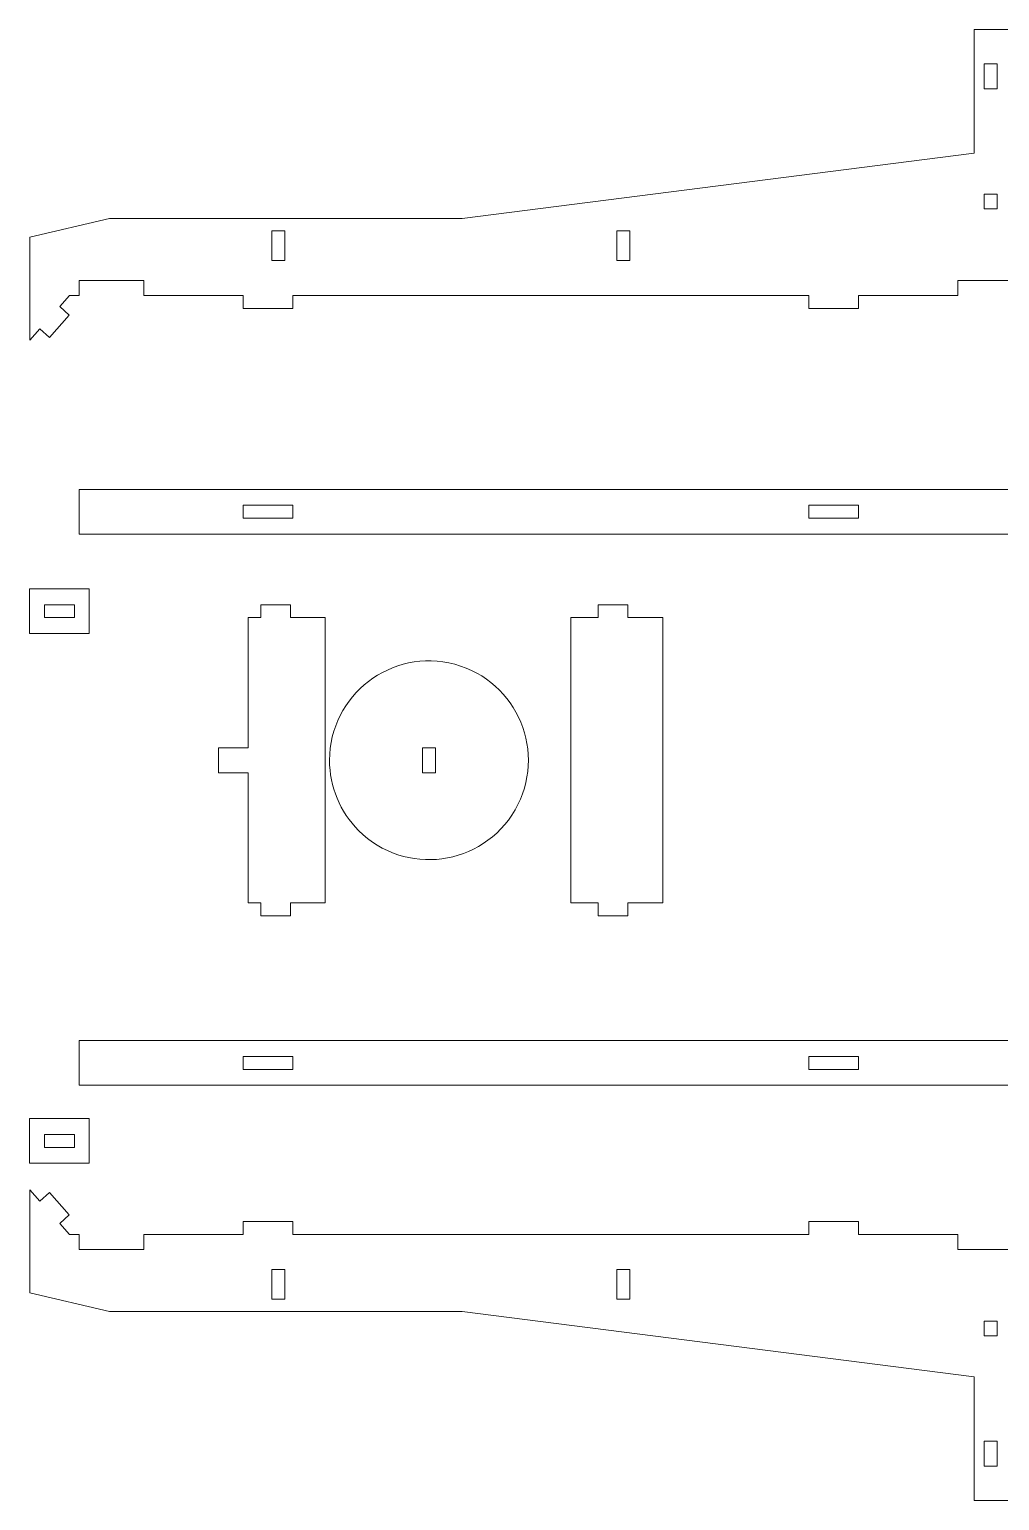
# Model space of a CAD drawing. Header units: centimetres. Extents: x -85 to 118, y -38 to 74.
# Drawn here: x 6.02 to 25.53, y -25.22 to 4.38 of the extents above; entities that cross this region are included whole.
import ezdxf

# ---------------------------------------------------------------- set-up
doc = ezdxf.new("R2010")
doc.units = ezdxf.units.CM
doc.header["$MEASUREMENT"] = 0

msp = doc.modelspace()

# ---------------------------------------------------------------- linework, layer by layer
at = {"lineweight": 9}
for points, knots in [([(43.63703, 1.38209), (43.63703, 1.38209), (43.8703, 1.54307), (43.8703, 1.54307), (43.8703, 1.54307), (43.8703, 1.54307), (44.14706, 1.6042), (44.14706, 1.6042), (44.14706, 1.6042), (44.14706, 1.6042), (44.42643, 1.55644), (44.42643, 1.55644), (44.42643, 1.55644), (44.42643, 1.55644), (44.66717, 1.40684), (44.66717, 1.40684), (44.66717, 1.40684), (44.71724, 1.45083), (44.76108, 1.48779), (44.80149, 1.5446), (44.80149, 1.5446), (44.97437, 1.78768), (44.94788, 2.12953), (44.73966, 2.3431), (44.73966, 2.3431), (44.73966, 2.3431), (44.66717, 2.40679), (44.66717, 2.40679), (44.66717, 2.40679), (44.66717, 2.40679), (27.41317, 2.40679), (27.41317, 2.40679), (27.41317, 2.40679), (27.41317, 2.40679), (27.41317, 2.66677), (27.41317, 2.66677), (27.41317, 2.66677), (27.41317, 2.66677), (26.82096, 4.37893), (26.82096, 4.37893), (26.82096, 4.37893), (26.82096, 4.37893), (25.02106, 4.37893), (25.02106, 4.37893), (25.02106, 4.37893), (25.02106, 4.37893), (25.02106, 1.89084), (25.02106, 1.89084), (25.02106, 1.89084), (25.02106, 1.89084), (14.72391, 0.57689), (14.72391, 0.57689), (14.72391, 0.57689), (14.72391, 0.57689), (7.62433, 0.57689), (7.62433, 0.57689), (7.62433, 0.57689), (7.62433, 0.57689), (6.02442, 0.20044), (6.02442, 0.20044), (6.02442, 0.20044), (6.02442, 0.20044), (6.02442, -1.87297), (6.02442, -1.87297), (6.02442, -1.87297), (6.02442, -1.87297), (6.22648, -1.64565), (6.22648, -1.64565), (6.22648, -1.64565), (6.22648, -1.64565), (6.42079, -1.81837), (6.42079, -1.81837), (6.42079, -1.81837), (6.42079, -1.81837), (6.81939, -1.36995), (6.81939, -1.36995), (6.81939, -1.36995), (6.81939, -1.36995), (6.62507, -1.19723), (6.62507, -1.19723), (6.62507, -1.19723), (6.62507, -1.19723), (6.82437, -0.97302), (6.82437, -0.97302), (6.82437, -0.97302), (6.82437, -0.97302), (7.01869, -0.97302), (7.01869, -0.97302), (7.01869, -0.97302), (7.01869, -0.97302), (7.01869, -0.67303), (7.01869, -0.67303), (7.01869, -0.67303), (7.01869, -0.67303), (8.31861, -0.67303), (8.31861, -0.67303), (8.31861, -0.67303), (8.31861, -0.67303), (8.31861, -0.97302), (8.31861, -0.97302), (8.31861, -0.97302), (8.31861, -0.97302), (10.31849, -0.97302), (10.31849, -0.97302), (10.31849, -0.97302), (10.31849, -0.97302), (10.31849, -1.233), (10.31849, -1.233), (10.31849, -1.233), (10.31849, -1.233), (11.31843, -1.233), (11.31843, -1.233), (11.31843, -1.233), (11.31843, -1.233), (11.31843, -0.97302), (11.31843, -0.97302), (11.31843, -0.97302), (11.31843, -0.97302), (21.6935, -0.97302), (21.6935, -0.97302), (21.6935, -0.97302), (21.6935, -0.97302), (21.6935, -1.233), (21.6935, -1.233), (21.6935, -1.233), (21.6935, -1.233), (22.69345, -1.233), (22.69345, -1.233), (22.69345, -1.233), (22.69345, -1.233), (22.69345, -0.97302), (22.69345, -0.97302), (22.69345, -0.97302), (22.69345, -0.97302), (24.69333, -0.97302), (24.69333, -0.97302), (24.69333, -0.97302), (24.69333, -0.97302), (24.69333, -0.67303), (24.69333, -0.67303), (24.69333, -0.67303), (24.69333, -0.67303), (25.99325, -0.67303), (25.99325, -0.67303), (25.99325, -0.67303), (25.99325, -0.67303), (25.99325, -0.97302), (25.99325, -0.97302), (25.99325, -0.97302), (25.99325, -0.97302), (39.1301, -0.97302), (39.1301, -0.97302), (39.1301, -0.97302), (39.1301, -0.97302), (39.1301, -1.233), (39.1301, -1.233), (39.1301, -1.233), (39.1301, -1.233), (40.14243, -1.233), (40.14243, -1.233), (40.14243, -1.233), (40.14243, -1.233), (40.14243, -0.97302), (40.14243, -0.97302), (40.14243, -0.97302), (40.14243, -0.97302), (43.14225, -0.97302), (43.14225, -0.97302), (43.14225, -0.97302), (43.14225, -0.97302), (43.14225, -0.67303), (43.14225, -0.67303), (43.14225, -0.67303), (43.14225, -0.67303), (44.66717, -0.67303), (44.66717, -0.67303), (44.66717, -0.67303), (44.689, -0.6648), (44.7847, -0.55888), (44.80149, -0.53527), (44.80149, -0.53527), (44.97436, -0.2922), (44.94788, 0.04966), (44.73966, 0.26323), (44.73966, 0.26323), (44.73966, 0.26323), (44.66717, 0.32691), (44.66717, 0.32691), (44.66717, 0.32691), (44.66717, 0.32691), (44.42643, 0.17731), (44.42643, 0.17731), (44.42643, 0.17731), (44.42643, 0.17731), (44.14706, 0.12955), (44.14706, 0.12955), (44.14706, 0.12955), (44.14706, 0.12955), (43.8703, 0.19067), (43.8703, 0.19067), (43.8703, 0.19067), (43.8703, 0.19067), (43.63703, 0.35166), (43.63703, 0.35166), (43.63703, 0.35166), (43.63703, 0.35166), (43.4817, 0.58873), (43.4817, 0.58873), (43.4817, 0.58873), (43.4817, 0.58873), (43.42724, 0.86687), (43.42724, 0.86687), (43.42724, 0.86687), (43.42724, 0.86687), (43.4817, 1.14502), (43.4817, 1.14502), (43.4817, 1.14502), (43.4817, 1.14502), (43.63703, 1.38209), (43.63703, 1.38209)], [0, 0, 0, 0, 0.01785714, 0.01785714, 0.01785714, 0.01785714, 0.03571429, 0.03571429, 0.03571429, 0.03571429, 0.05357143, 0.05357143, 0.05357143, 0.05357143, 0.07142857, 0.07142857, 0.07142857, 0.07142857, 0.08928571, 0.08928571, 0.08928571, 0.08928571, 0.10714286, 0.10714286, 0.10714286, 0.10714286, 0.125, 0.125, 0.125, 0.125, 0.14285714, 0.14285714, 0.14285714, 0.14285714, 0.16071429, 0.16071429, 0.16071429, 0.16071429, 0.17857143, 0.17857143, 0.17857143, 0.17857143, 0.19642857, 0.19642857, 0.19642857, 0.19642857, 0.21428571, 0.21428571, 0.21428571, 0.21428571, 0.23214286, 0.23214286, 0.23214286, 0.23214286, 0.25, 0.25, 0.25, 0.25, 0.26785714, 0.26785714, 0.26785714, 0.26785714, 0.28571429, 0.28571429, 0.28571429, 0.28571429, 0.30357143, 0.30357143, 0.30357143, 0.30357143, 0.32142857, 0.32142857, 0.32142857, 0.32142857, 0.33928571, 0.33928571, 0.33928571, 0.33928571, 0.35714286, 0.35714286, 0.35714286, 0.35714286, 0.375, 0.375, 0.375, 0.375, 0.39285714, 0.39285714, 0.39285714, 0.39285714, 0.41071429, 0.41071429, 0.41071429, 0.41071429, 0.42857143, 0.42857143, 0.42857143, 0.42857143, 0.44642857, 0.44642857, 0.44642857, 0.44642857, 0.46428571, 0.46428571, 0.46428571, 0.46428571, 0.48214286, 0.48214286, 0.48214286, 0.48214286, 0.5, 0.5, 0.5, 0.5, 0.51785714, 0.51785714, 0.51785714, 0.51785714, 0.53571429, 0.53571429, 0.53571429, 0.53571429, 0.55357143, 0.55357143, 0.55357143, 0.55357143, 0.57142857, 0.57142857, 0.57142857, 0.57142857, 0.58928571, 0.58928571, 0.58928571, 0.58928571, 0.60714286, 0.60714286, 0.60714286, 0.60714286, 0.625, 0.625, 0.625, 0.625, 0.64285714, 0.64285714, 0.64285714, 0.64285714, 0.66071429, 0.66071429, 0.66071429, 0.66071429, 0.67857143, 0.67857143, 0.67857143, 0.67857143, 0.69642857, 0.69642857, 0.69642857, 0.69642857, 0.71428571, 0.71428571, 0.71428571, 0.71428571, 0.73214286, 0.73214286, 0.73214286, 0.73214286, 0.75, 0.75, 0.75, 0.75, 0.76785714, 0.76785714, 0.76785714, 0.76785714, 0.78571429, 0.78571429, 0.78571429, 0.78571429, 0.80357143, 0.80357143, 0.80357143, 0.80357143, 0.82142857, 0.82142857, 0.82142857, 0.82142857, 0.83928571, 0.83928571, 0.83928571, 0.83928571, 0.85714286, 0.85714286, 0.85714286, 0.85714286, 0.875, 0.875, 0.875, 0.875, 0.89285714, 0.89285714, 0.89285714, 0.89285714, 0.91071429, 0.91071429, 0.91071429, 0.91071429, 0.92857143, 0.92857143, 0.92857143, 0.92857143, 0.94642857, 0.94642857, 0.94642857, 0.94642857, 0.96428571, 0.96428571, 0.96428571, 0.96428571, 1, 1, 1, 1]), ([(25.48328, 3.68671), (25.48328, 3.68671), (25.48328, 3.18674), (25.48328, 3.18674), (25.48328, 3.18674), (25.48328, 3.18674), (25.2233, 3.18674), (25.2233, 3.18674), (25.2233, 3.18674), (25.2233, 3.18674), (25.2233, 3.68671), (25.2233, 3.68671), (25.2233, 3.68671), (25.2233, 3.68671), (25.48328, 3.68671), (25.48328, 3.68671)], [0, 0, 0, 0, 0.2, 0.2, 0.2, 0.2, 0.4, 0.4, 0.4, 0.4, 0.6, 0.6, 0.6, 0.6, 1, 1, 1, 1]), ([(25.2233, 1.06686), (25.2233, 1.06686), (25.2233, 0.76688), (25.2233, 0.76688), (25.2233, 0.76688), (25.2233, 0.76688), (25.48328, 0.76688), (25.48328, 0.76688), (25.48328, 0.76688), (25.48328, 0.76688), (25.48328, 1.06686), (25.48328, 1.06686), (25.48328, 1.06686), (25.48328, 1.06686), (25.2233, 1.06686), (25.2233, 1.06686)], [0, 0, 0, 0, 0.2, 0.2, 0.2, 0.2, 0.4, 0.4, 0.4, 0.4, 0.6, 0.6, 0.6, 0.6, 1, 1, 1, 1]), ([(10.89413, -0.27306), (10.89413, -0.27306), (11.15412, -0.27306), (11.15412, -0.27306), (11.15412, -0.27306), (11.15412, -0.27306), (11.15412, 0.32691), (11.15412, 0.32691), (11.15412, 0.32691), (11.15412, 0.32691), (10.89413, 0.32691), (10.89413, 0.32691), (10.89413, 0.32691), (10.89413, 0.32691), (10.89413, -0.27306), (10.89413, -0.27306)], [0, 0, 0, 0, 0.2, 0.2, 0.2, 0.2, 0.4, 0.4, 0.4, 0.4, 0.6, 0.6, 0.6, 0.6, 1, 1, 1, 1]), ([(18.09372, 0.32691), (18.09372, 0.32691), (18.09372, -0.27306), (18.09372, -0.27306), (18.09372, -0.27306), (18.09372, -0.27306), (17.83373, -0.27306), (17.83373, -0.27306), (17.83373, -0.27306), (17.83373, -0.27306), (17.83373, 0.32691), (17.83373, 0.32691), (17.83373, 0.32691), (17.83373, 0.32691), (18.09372, 0.32691), (18.09372, 0.32691)], [0, 0, 0, 0, 0.2, 0.2, 0.2, 0.2, 0.4, 0.4, 0.4, 0.4, 0.6, 0.6, 0.6, 0.6, 1, 1, 1, 1]), ([(7.01869, -4.87666), (7.01869, -4.87666), (32.67003, -4.87666), (32.67003, -4.87666), (32.67003, -4.87666), (32.67003, -4.87666), (32.67003, -5.77661), (32.67003, -5.77661), (32.67003, -5.77661), (32.67003, -5.77661), (7.01869, -5.77661), (7.01869, -5.77661), (7.01869, -5.77661), (7.01869, -5.77661), (7.01869, -4.87666), (7.01869, -4.87666)], [0, 0, 0, 0, 0.2, 0.2, 0.2, 0.2, 0.4, 0.4, 0.4, 0.4, 0.6, 0.6, 0.6, 0.6, 1, 1, 1, 1]), ([(10.31849, -5.19664), (10.31849, -5.19664), (11.31843, -5.19664), (11.31843, -5.19664), (11.31843, -5.19664), (11.31843, -5.19664), (11.31843, -5.45662), (11.31843, -5.45662), (11.31843, -5.45662), (11.31843, -5.45662), (10.31849, -5.45662), (10.31849, -5.45662), (10.31849, -5.45662), (10.31849, -5.45662), (10.31849, -5.19664), (10.31849, -5.19664)], [0, 0, 0, 0, 0.2, 0.2, 0.2, 0.2, 0.4, 0.4, 0.4, 0.4, 0.6, 0.6, 0.6, 0.6, 1, 1, 1, 1]), ([(22.69345, -5.19664), (22.69345, -5.19664), (22.69345, -5.45662), (22.69345, -5.45662), (22.69345, -5.45662), (22.69345, -5.45662), (21.6935, -5.45662), (21.6935, -5.45662), (21.6935, -5.45662), (21.6935, -5.45662), (21.6935, -5.19664), (21.6935, -5.19664), (21.6935, -5.19664), (21.6935, -5.19664), (22.69345, -5.19664), (22.69345, -5.19664)], [0, 0, 0, 0, 0.2, 0.2, 0.2, 0.2, 0.4, 0.4, 0.4, 0.4, 0.6, 0.6, 0.6, 0.6, 1, 1, 1, 1]), ([(6.01667, -6.87654), (6.01667, -6.87654), (6.01667, -7.77649), (6.01667, -7.77649), (6.01667, -7.77649), (6.01667, -7.77649), (7.22075, -7.77649), (7.22075, -7.77649), (7.22075, -7.77649), (7.22075, -7.77649), (7.22075, -6.87654), (7.22075, -6.87654), (7.22075, -6.87654), (7.22075, -6.87654), (6.01667, -6.87654), (6.01667, -6.87654)], [0, 0, 0, 0, 0.2, 0.2, 0.2, 0.2, 0.4, 0.4, 0.4, 0.4, 0.6, 0.6, 0.6, 0.6, 1, 1, 1, 1]), ([(6.32081, -7.45651), (6.32081, -7.45651), (6.32081, -7.19653), (6.32081, -7.19653), (6.32081, -7.19653), (6.32081, -7.19653), (6.92077, -7.19653), (6.92077, -7.19653), (6.92077, -7.19653), (6.92077, -7.19653), (6.92077, -7.45651), (6.92077, -7.45651), (6.92077, -7.45651), (6.92077, -7.45651), (6.32081, -7.45651), (6.32081, -7.45651)], [0, 0, 0, 0, 0.2, 0.2, 0.2, 0.2, 0.4, 0.4, 0.4, 0.4, 0.6, 0.6, 0.6, 0.6, 1, 1, 1, 1]), ([(10.66915, -7.45651), (10.66915, -7.45651), (10.41916, -7.45651), (10.41916, -7.45651), (10.41916, -7.45651), (10.41916, -7.45651), (10.41916, -10.07636), (10.41916, -10.07636), (10.41916, -10.07636), (10.41916, -10.07636), (9.8192, -10.07636), (9.8192, -10.07636), (9.8192, -10.07636), (9.8192, -10.07636), (9.8192, -10.57633), (9.8192, -10.57633), (9.8192, -10.57633), (9.8192, -10.57633), (10.41916, -10.57633), (10.41916, -10.57633), (10.41916, -10.57633), (10.41916, -10.57633), (10.41916, -13.19617), (10.41916, -13.19617), (10.41916, -13.19617), (10.41916, -13.19617), (10.66915, -13.19617), (10.66915, -13.19617), (10.66915, -13.19617), (10.66915, -13.19617), (10.66915, -13.45616), (10.66915, -13.45616), (10.66915, -13.45616), (10.66915, -13.45616), (11.26911, -13.45616), (11.26911, -13.45616), (11.26911, -13.45616), (11.26911, -13.45616), (11.26911, -13.19617), (11.26911, -13.19617), (11.26911, -13.19617), (11.26911, -13.19617), (11.96907, -13.19617), (11.96907, -13.19617), (11.96907, -13.19617), (11.96907, -13.19617), (11.96907, -7.45651), (11.96907, -7.45651), (11.96907, -7.45651), (11.96907, -7.45651), (11.26911, -7.45651), (11.26911, -7.45651), (11.26911, -7.45651), (11.26911, -7.45651), (11.26911, -7.19653), (11.26911, -7.19653), (11.26911, -7.19653), (11.26911, -7.19653), (10.66915, -7.19653), (10.66915, -7.19653), (10.66915, -7.19653), (10.66915, -7.19653), (10.66915, -7.45651), (10.66915, -7.45651)], [0, 0, 0, 0, 0.05882353, 0.05882353, 0.05882353, 0.05882353, 0.11764706, 0.11764706, 0.11764706, 0.11764706, 0.17647059, 0.17647059, 0.17647059, 0.17647059, 0.23529412, 0.23529412, 0.23529412, 0.23529412, 0.29411765, 0.29411765, 0.29411765, 0.29411765, 0.35294118, 0.35294118, 0.35294118, 0.35294118, 0.41176471, 0.41176471, 0.41176471, 0.41176471, 0.47058824, 0.47058824, 0.47058824, 0.47058824, 0.52941176, 0.52941176, 0.52941176, 0.52941176, 0.58823529, 0.58823529, 0.58823529, 0.58823529, 0.64705882, 0.64705882, 0.64705882, 0.64705882, 0.70588235, 0.70588235, 0.70588235, 0.70588235, 0.76470588, 0.76470588, 0.76470588, 0.76470588, 0.82352941, 0.82352941, 0.82352941, 0.82352941, 0.88235294, 0.88235294, 0.88235294, 0.88235294, 1, 1, 1, 1]), ([(18.75823, -7.45651), (18.75823, -7.45651), (18.05828, -7.45651), (18.05828, -7.45651), (18.05828, -7.45651), (18.05828, -7.45651), (18.05828, -7.19653), (18.05828, -7.19653), (18.05828, -7.19653), (18.05828, -7.19653), (17.45831, -7.19653), (17.45831, -7.19653), (17.45831, -7.19653), (17.45831, -7.19653), (17.45831, -7.45651), (17.45831, -7.45651), (17.45831, -7.45651), (17.45831, -7.45651), (16.90922, -7.45651), (16.90922, -7.45651), (16.90922, -7.45651), (16.90922, -7.45651), (16.90922, -13.19617), (16.90922, -13.19617), (16.90922, -13.19617), (16.90922, -13.19617), (17.45831, -13.19617), (17.45831, -13.19617), (17.45831, -13.19617), (17.45831, -13.19617), (17.45831, -13.45616), (17.45831, -13.45616), (17.45831, -13.45616), (17.45831, -13.45616), (18.05828, -13.45616), (18.05828, -13.45616), (18.05828, -13.45616), (18.05828, -13.45616), (18.05828, -13.19617), (18.05828, -13.19617), (18.05828, -13.19617), (18.05828, -13.19617), (18.75823, -13.19617), (18.75823, -13.19617), (18.75823, -13.19617), (18.75823, -13.19617), (18.75823, -7.45651), (18.75823, -7.45651)], [0, 0, 0, 0, 0.07692308, 0.07692308, 0.07692308, 0.07692308, 0.15384615, 0.15384615, 0.15384615, 0.15384615, 0.23076923, 0.23076923, 0.23076923, 0.23076923, 0.30769231, 0.30769231, 0.30769231, 0.30769231, 0.38461538, 0.38461538, 0.38461538, 0.38461538, 0.46153846, 0.46153846, 0.46153846, 0.46153846, 0.53846154, 0.53846154, 0.53846154, 0.53846154, 0.61538462, 0.61538462, 0.61538462, 0.61538462, 0.69230769, 0.69230769, 0.69230769, 0.69230769, 0.76923077, 0.76923077, 0.76923077, 0.76923077, 0.84615385, 0.84615385, 0.84615385, 0.84615385, 1, 1, 1, 1]), ([(12.63982, -11.74047), (13.56845, -12.6691), (15.12926, -12.46362), (15.7859, -11.32628), (15.7859, -11.32628), (16.44254, -10.18895), (15.84009, -8.7345), (14.57156, -8.3946), (14.57156, -8.3946), (13.30303, -8.05469), (12.05407, -9.01306), (12.05407, -10.32634), (12.05407, -10.32634), (12.05407, -10.85647), (12.26496, -11.36561), (12.63982, -11.74047)], [0, 0, 0, 0, 0.2, 0.2, 0.2, 0.2, 0.4, 0.4, 0.4, 0.4, 0.6, 0.6, 0.6, 0.6, 1, 1, 1, 1]), ([(14.18394, -10.07636), (14.18394, -10.07636), (13.92396, -10.07636), (13.92396, -10.07636), (13.92396, -10.07636), (13.92396, -10.07636), (13.92396, -10.57633), (13.92396, -10.57633), (13.92396, -10.57633), (13.92396, -10.57633), (14.18394, -10.57633), (14.18394, -10.57633), (14.18394, -10.57633), (14.18394, -10.57633), (14.18394, -10.07636), (14.18394, -10.07636)], [0, 0, 0, 0, 0.2, 0.2, 0.2, 0.2, 0.4, 0.4, 0.4, 0.4, 0.6, 0.6, 0.6, 0.6, 1, 1, 1, 1]), ([(7.01869, -15.96601), (7.01869, -15.96601), (32.67003, -15.96601), (32.67003, -15.96601), (32.67003, -15.96601), (32.67003, -15.96601), (32.67003, -16.86596), (32.67003, -16.86596), (32.67003, -16.86596), (32.67003, -16.86596), (7.01869, -16.86596), (7.01869, -16.86596), (7.01869, -16.86596), (7.01869, -16.86596), (7.01869, -15.96601), (7.01869, -15.96601)], [0, 0, 0, 0, 0.2, 0.2, 0.2, 0.2, 0.4, 0.4, 0.4, 0.4, 0.6, 0.6, 0.6, 0.6, 1, 1, 1, 1]), ([(10.31849, -16.286), (10.31849, -16.286), (11.31843, -16.286), (11.31843, -16.286), (11.31843, -16.286), (11.31843, -16.286), (11.31843, -16.54598), (11.31843, -16.54598), (11.31843, -16.54598), (11.31843, -16.54598), (10.31849, -16.54598), (10.31849, -16.54598), (10.31849, -16.54598), (10.31849, -16.54598), (10.31849, -16.286), (10.31849, -16.286)], [0, 0, 0, 0, 0.2, 0.2, 0.2, 0.2, 0.4, 0.4, 0.4, 0.4, 0.6, 0.6, 0.6, 0.6, 1, 1, 1, 1]), ([(22.69345, -16.286), (22.69345, -16.286), (22.69345, -16.54598), (22.69345, -16.54598), (22.69345, -16.54598), (22.69345, -16.54598), (21.6935, -16.54598), (21.6935, -16.54598), (21.6935, -16.54598), (21.6935, -16.54598), (21.6935, -16.286), (21.6935, -16.286), (21.6935, -16.286), (21.6935, -16.286), (22.69345, -16.286), (22.69345, -16.286)], [0, 0, 0, 0, 0.2, 0.2, 0.2, 0.2, 0.4, 0.4, 0.4, 0.4, 0.6, 0.6, 0.6, 0.6, 1, 1, 1, 1]), ([(6.01667, -17.53592), (6.01667, -17.53592), (6.01667, -18.43587), (6.01667, -18.43587), (6.01667, -18.43587), (6.01667, -18.43587), (7.22075, -18.43587), (7.22075, -18.43587), (7.22075, -18.43587), (7.22075, -18.43587), (7.22075, -17.53592), (7.22075, -17.53592), (7.22075, -17.53592), (7.22075, -17.53592), (6.01667, -17.53592), (6.01667, -17.53592)], [0, 0, 0, 0, 0.2, 0.2, 0.2, 0.2, 0.4, 0.4, 0.4, 0.4, 0.6, 0.6, 0.6, 0.6, 1, 1, 1, 1]), ([(6.92077, -18.11589), (6.92077, -18.11589), (6.32081, -18.11589), (6.32081, -18.11589), (6.32081, -18.11589), (6.32081, -18.11589), (6.32081, -17.8559), (6.32081, -17.8559), (6.32081, -17.8559), (6.32081, -17.8559), (6.92077, -17.8559), (6.92077, -17.8559), (6.92077, -17.8559), (6.92077, -17.8559), (6.92077, -18.11589), (6.92077, -18.11589)], [0, 0, 0, 0, 0.2, 0.2, 0.2, 0.2, 0.4, 0.4, 0.4, 0.4, 0.6, 0.6, 0.6, 0.6, 1, 1, 1, 1]), ([(43.63703, -22.22476), (43.63703, -22.22476), (43.4817, -21.9877), (43.4817, -21.9877), (43.4817, -21.9877), (43.4817, -21.9877), (43.42724, -21.70955), (43.42724, -21.70955), (43.42724, -21.70955), (43.42724, -21.70955), (43.4817, -21.4314), (43.4817, -21.4314), (43.4817, -21.4314), (43.4817, -21.4314), (43.63703, -21.19433), (43.63703, -21.19433), (43.63703, -21.19433), (43.63703, -21.19433), (43.8703, -21.03335), (43.8703, -21.03335), (43.8703, -21.03335), (43.8703, -21.03335), (44.14706, -20.97222), (44.14706, -20.97222), (44.14706, -20.97222), (44.14706, -20.97222), (44.42643, -21.01998), (44.42643, -21.01998), (44.42643, -21.01998), (44.42643, -21.01998), (44.66717, -21.16958), (44.66717, -21.16958), (44.66717, -21.16958), (44.71727, -21.12557), (44.76106, -21.08867), (44.80149, -21.03182), (44.80149, -21.03182), (44.97435, -20.78875), (44.94789, -20.44688), (44.73966, -20.23332), (44.73966, -20.23332), (44.73966, -20.23332), (44.66717, -20.16964), (44.66717, -20.16964), (44.66717, -20.16964), (44.66717, -20.16964), (43.14225, -20.16964), (43.14225, -20.16964), (43.14225, -20.16964), (43.14225, -20.16964), (43.14225, -19.86966), (43.14225, -19.86966), (43.14225, -19.86966), (43.14225, -19.86966), (40.14243, -19.86966), (40.14243, -19.86966), (40.14243, -19.86966), (40.14243, -19.86966), (40.14243, -19.60967), (40.14243, -19.60967), (40.14243, -19.60967), (40.14243, -19.60967), (39.14248, -19.60967), (39.14248, -19.60967), (39.14248, -19.60967), (39.14248, -19.60967), (39.14248, -19.86966), (39.14248, -19.86966), (39.14248, -19.86966), (39.14248, -19.86966), (25.99325, -19.86966), (25.99325, -19.86966), (25.99325, -19.86966), (25.99325, -19.86966), (25.99325, -20.16964), (25.99325, -20.16964), (25.99325, -20.16964), (25.99325, -20.16964), (24.69333, -20.16964), (24.69333, -20.16964), (24.69333, -20.16964), (24.69333, -20.16964), (24.69333, -19.86966), (24.69333, -19.86966), (24.69333, -19.86966), (24.69333, -19.86966), (22.69345, -19.86966), (22.69345, -19.86966), (22.69345, -19.86966), (22.69345, -19.86966), (22.69345, -19.60967), (22.69345, -19.60967), (22.69345, -19.60967), (22.69345, -19.60967), (21.6935, -19.60967), (21.6935, -19.60967), (21.6935, -19.60967), (21.6935, -19.60967), (21.6935, -19.86966), (21.6935, -19.86966), (21.6935, -19.86966), (21.6935, -19.86966), (11.31843, -19.86966), (11.31843, -19.86966), (11.31843, -19.86966), (11.31843, -19.86966), (11.31843, -19.60967), (11.31843, -19.60967), (11.31843, -19.60967), (11.31843, -19.60967), (10.31849, -19.60967), (10.31849, -19.60967), (10.31849, -19.60967), (10.31849, -19.60967), (10.31849, -19.86966), (10.31849, -19.86966), (10.31849, -19.86966), (10.31849, -19.86966), (8.31861, -19.86966), (8.31861, -19.86966), (8.31861, -19.86966), (8.31861, -19.86966), (8.31861, -20.16964), (8.31861, -20.16964), (8.31861, -20.16964), (8.31861, -20.16964), (7.01869, -20.16964), (7.01869, -20.16964), (7.01869, -20.16964), (7.01869, -20.16964), (7.01869, -19.86966), (7.01869, -19.86966), (7.01869, -19.86966), (7.01869, -19.86966), (6.82437, -19.86966), (6.82437, -19.86966), (6.82437, -19.86966), (6.82437, -19.86966), (6.62507, -19.64545), (6.62507, -19.64545), (6.62507, -19.64545), (6.62507, -19.64545), (6.81939, -19.47272), (6.81939, -19.47272), (6.81939, -19.47272), (6.81939, -19.47272), (6.42079, -19.0243), (6.42079, -19.0243), (6.42079, -19.0243), (6.42079, -19.0243), (6.22648, -19.19703), (6.22648, -19.19703), (6.22648, -19.19703), (6.22648, -19.19703), (6.02442, -18.96971), (6.02442, -18.96971), (6.02442, -18.96971), (6.02442, -18.96971), (6.02442, -21.04312), (6.02442, -21.04312), (6.02442, -21.04312), (6.02442, -21.04312), (7.62433, -21.41957), (7.62433, -21.41957), (7.62433, -21.41957), (7.62433, -21.41957), (14.72391, -21.41957), (14.72391, -21.41957), (14.72391, -21.41957), (14.72391, -21.41957), (25.02106, -22.73351), (25.02106, -22.73351), (25.02106, -22.73351), (25.02106, -22.73351), (25.02106, -25.2216), (25.02106, -25.2216), (25.02106, -25.2216), (25.02106, -25.2216), (26.82096, -25.2216), (26.82096, -25.2216), (26.82096, -25.2216), (26.82096, -25.2216), (27.41317, -23.50944), (27.41317, -23.50944), (27.41317, -23.50944), (27.41317, -23.50944), (27.41317, -23.24946), (27.41317, -23.24946), (27.41317, -23.24946), (27.41317, -23.24946), (44.66717, -23.24946), (44.66717, -23.24946), (44.66717, -23.24946), (44.68901, -23.24123), (44.7847, -23.1353), (44.80149, -23.11169), (44.80149, -23.11169), (44.97435, -22.86861), (44.94789, -22.52676), (44.73966, -22.3132), (44.73966, -22.3132), (44.73966, -22.3132), (44.66717, -22.24952), (44.66717, -22.24952), (44.66717, -22.24952), (44.66717, -22.24952), (44.42643, -22.39911), (44.42643, -22.39911), (44.42643, -22.39911), (44.42643, -22.39911), (44.14706, -22.44687), (44.14706, -22.44687), (44.14706, -22.44687), (44.14706, -22.44687), (43.8703, -22.38575), (43.8703, -22.38575), (43.8703, -22.38575), (43.8703, -22.38575), (43.63703, -22.22476), (43.63703, -22.22476)], [0, 0, 0, 0, 0.01785714, 0.01785714, 0.01785714, 0.01785714, 0.03571429, 0.03571429, 0.03571429, 0.03571429, 0.05357143, 0.05357143, 0.05357143, 0.05357143, 0.07142857, 0.07142857, 0.07142857, 0.07142857, 0.08928571, 0.08928571, 0.08928571, 0.08928571, 0.10714286, 0.10714286, 0.10714286, 0.10714286, 0.125, 0.125, 0.125, 0.125, 0.14285714, 0.14285714, 0.14285714, 0.14285714, 0.16071429, 0.16071429, 0.16071429, 0.16071429, 0.17857143, 0.17857143, 0.17857143, 0.17857143, 0.19642857, 0.19642857, 0.19642857, 0.19642857, 0.21428571, 0.21428571, 0.21428571, 0.21428571, 0.23214286, 0.23214286, 0.23214286, 0.23214286, 0.25, 0.25, 0.25, 0.25, 0.26785714, 0.26785714, 0.26785714, 0.26785714, 0.28571429, 0.28571429, 0.28571429, 0.28571429, 0.30357143, 0.30357143, 0.30357143, 0.30357143, 0.32142857, 0.32142857, 0.32142857, 0.32142857, 0.33928571, 0.33928571, 0.33928571, 0.33928571, 0.35714286, 0.35714286, 0.35714286, 0.35714286, 0.375, 0.375, 0.375, 0.375, 0.39285714, 0.39285714, 0.39285714, 0.39285714, 0.41071429, 0.41071429, 0.41071429, 0.41071429, 0.42857143, 0.42857143, 0.42857143, 0.42857143, 0.44642857, 0.44642857, 0.44642857, 0.44642857, 0.46428571, 0.46428571, 0.46428571, 0.46428571, 0.48214286, 0.48214286, 0.48214286, 0.48214286, 0.5, 0.5, 0.5, 0.5, 0.51785714, 0.51785714, 0.51785714, 0.51785714, 0.53571429, 0.53571429, 0.53571429, 0.53571429, 0.55357143, 0.55357143, 0.55357143, 0.55357143, 0.57142857, 0.57142857, 0.57142857, 0.57142857, 0.58928571, 0.58928571, 0.58928571, 0.58928571, 0.60714286, 0.60714286, 0.60714286, 0.60714286, 0.625, 0.625, 0.625, 0.625, 0.64285714, 0.64285714, 0.64285714, 0.64285714, 0.66071429, 0.66071429, 0.66071429, 0.66071429, 0.67857143, 0.67857143, 0.67857143, 0.67857143, 0.69642857, 0.69642857, 0.69642857, 0.69642857, 0.71428571, 0.71428571, 0.71428571, 0.71428571, 0.73214286, 0.73214286, 0.73214286, 0.73214286, 0.75, 0.75, 0.75, 0.75, 0.76785714, 0.76785714, 0.76785714, 0.76785714, 0.78571429, 0.78571429, 0.78571429, 0.78571429, 0.80357143, 0.80357143, 0.80357143, 0.80357143, 0.82142857, 0.82142857, 0.82142857, 0.82142857, 0.83928571, 0.83928571, 0.83928571, 0.83928571, 0.85714286, 0.85714286, 0.85714286, 0.85714286, 0.875, 0.875, 0.875, 0.875, 0.89285714, 0.89285714, 0.89285714, 0.89285714, 0.91071429, 0.91071429, 0.91071429, 0.91071429, 0.92857143, 0.92857143, 0.92857143, 0.92857143, 0.94642857, 0.94642857, 0.94642857, 0.94642857, 0.96428571, 0.96428571, 0.96428571, 0.96428571, 1, 1, 1, 1]), ([(11.15412, -20.56961), (11.15412, -20.56961), (10.89413, -20.56961), (10.89413, -20.56961), (10.89413, -20.56961), (10.89413, -20.56961), (10.89413, -21.16958), (10.89413, -21.16958), (10.89413, -21.16958), (10.89413, -21.16958), (11.15412, -21.16958), (11.15412, -21.16958), (11.15412, -21.16958), (11.15412, -21.16958), (11.15412, -20.56961), (11.15412, -20.56961)], [0, 0, 0, 0, 0.2, 0.2, 0.2, 0.2, 0.4, 0.4, 0.4, 0.4, 0.6, 0.6, 0.6, 0.6, 1, 1, 1, 1]), ([(18.09372, -21.16958), (18.09372, -21.16958), (18.09372, -20.56961), (18.09372, -20.56961), (18.09372, -20.56961), (18.09372, -20.56961), (17.83373, -20.56961), (17.83373, -20.56961), (17.83373, -20.56961), (17.83373, -20.56961), (17.83373, -21.16958), (17.83373, -21.16958), (17.83373, -21.16958), (17.83373, -21.16958), (18.09372, -21.16958), (18.09372, -21.16958)], [0, 0, 0, 0, 0.2, 0.2, 0.2, 0.2, 0.4, 0.4, 0.4, 0.4, 0.6, 0.6, 0.6, 0.6, 1, 1, 1, 1]), ([(25.48328, -21.90954), (25.48328, -21.90954), (25.2233, -21.90954), (25.2233, -21.90954), (25.2233, -21.90954), (25.2233, -21.90954), (25.2233, -21.60955), (25.2233, -21.60955), (25.2233, -21.60955), (25.2233, -21.60955), (25.48328, -21.60955), (25.48328, -21.60955), (25.48328, -21.60955), (25.48328, -21.60955), (25.48328, -21.90954), (25.48328, -21.90954)], [0, 0, 0, 0, 0.2, 0.2, 0.2, 0.2, 0.4, 0.4, 0.4, 0.4, 0.6, 0.6, 0.6, 0.6, 1, 1, 1, 1]), ([(25.2233, -24.52938), (25.2233, -24.52938), (25.48328, -24.52938), (25.48328, -24.52938), (25.48328, -24.52938), (25.48328, -24.52938), (25.48328, -24.02941), (25.48328, -24.02941), (25.48328, -24.02941), (25.48328, -24.02941), (25.2233, -24.02941), (25.2233, -24.02941), (25.2233, -24.02941), (25.2233, -24.02941), (25.2233, -24.52938), (25.2233, -24.52938)], [0, 0, 0, 0, 0.2, 0.2, 0.2, 0.2, 0.4, 0.4, 0.4, 0.4, 0.6, 0.6, 0.6, 0.6, 1, 1, 1, 1])]:
    msp.add_open_spline(points, degree=3, knots=knots, dxfattribs=at)

doc.saveas('drawing.dxf')
